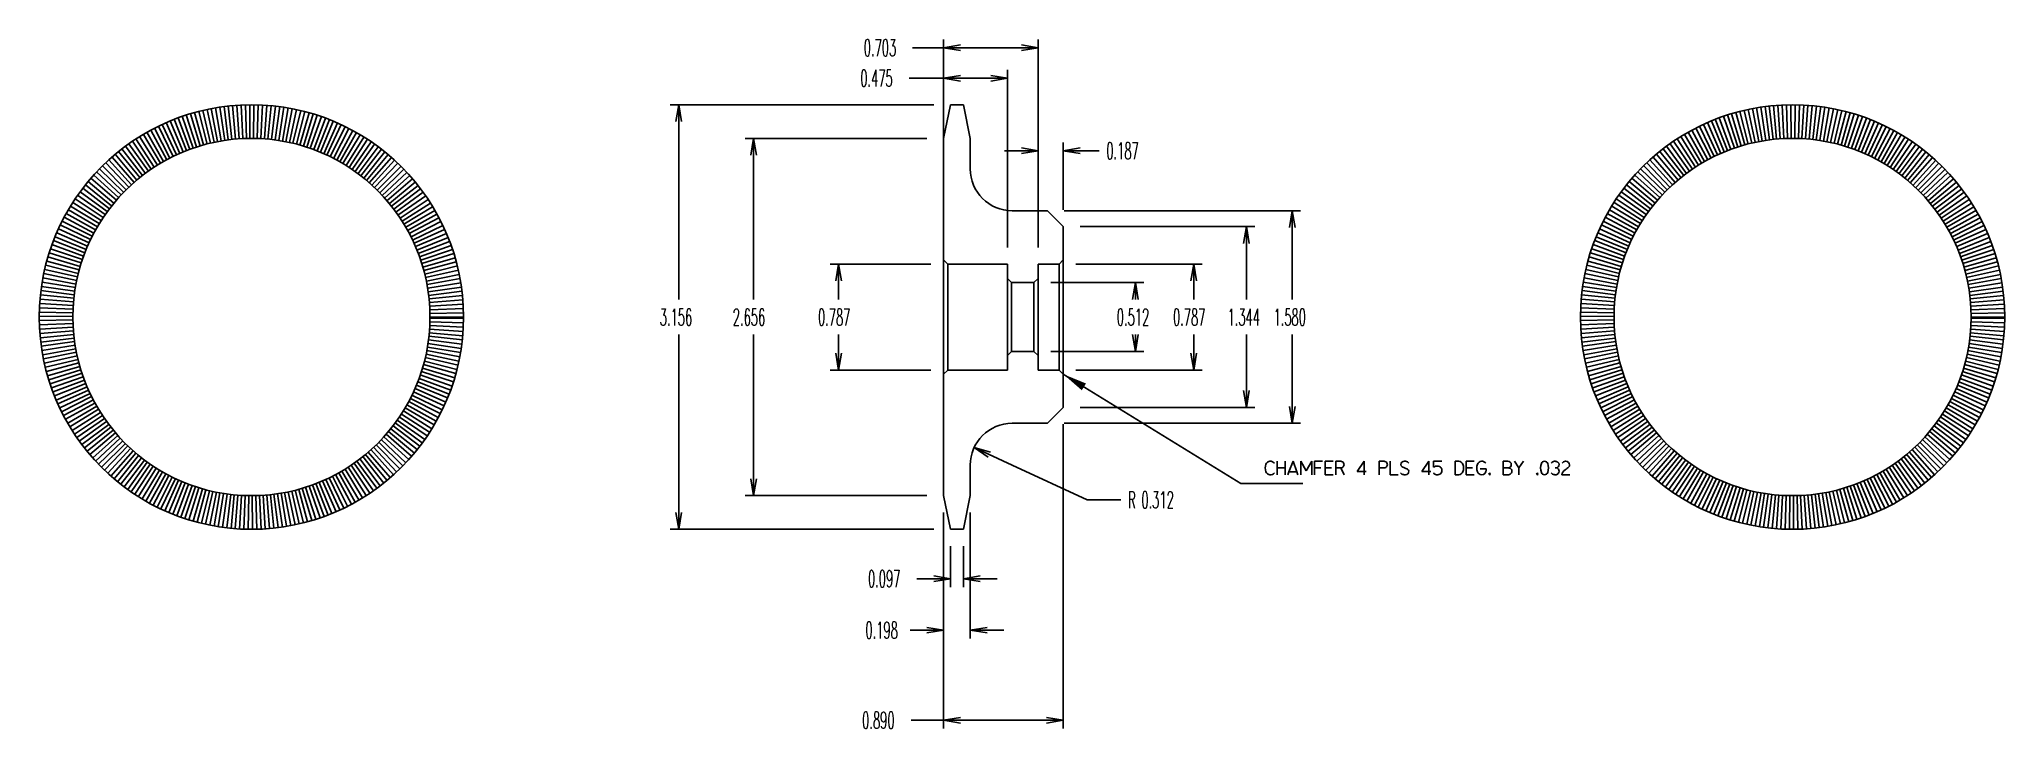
# Model space of a CAD drawing. Header units: inches. Extents: x -6.7 to 7.9, y -3.1 to 2.1.
import ezdxf

# ---------------------------------------------------------------- set-up
doc = ezdxf.new("R2010")
doc.units = ezdxf.units.IN
doc.header["$MEASUREMENT"] = 0
doc.linetypes.add('Continuous2', pattern=[0])
doc.layers.add('Unnamed Level 1', color=1, linetype='Continuous')
doc.styles.add('MCStick_A0.500000_S0.000000', font='Simplex', dxfattribs={"width": 0.5})
doc.dimstyles.get("Standard").update_dxf_attribs({"dimtxt": 0.18, "dimasz": 0.18, "dimexe": 0.18, "dimexo": 0.0625, "dimgap": 0.09, "dimtad": 0, "dimtih": 1, "dimtoh": 1, "dimdec": 4, "dimzin": 0, "dimdsep": 46, "dimtxsty": 'Standard', "dimcen": 0.09, "dimadec": 0, "dimazin": 0, "dimtfac": 1, "dimtdec": 4, "dimtofl": 0, "dimtmove": 0, "dimatfit": 3, "dimfxl": 1, "dimtolj": 1, "dimtzin": 0, "dimarcsym": 0})

msp = doc.modelspace()

# ---------------------------------------------------------------- linework, layer by layer
at = {"layer": 'Unnamed Level 1', "color": 3, "linetype": 'Continuous2', "lineweight": -3}
for p, q in [((0, 2.064), (0, 1.453)), ((0.703, 2.064), (0.703, 0.518)), ((0.019, 2.002), (-0.231, 2.002)), ((0.125, 2.023), (0, 2.002)), ((0.125, 2.023), (0, 2.002)), ((0.125, 2.023), (0, 2.002)), ((0.125, 2.023), (0, 2.002)), ((0.125, 1.981), (0, 2.002)), ((0.351, 2.002), (0, 2.002)), ((0.125, 1.981), (0, 2.002)), ((0.125, 1.981), (0, 2.002)), ((0.125, 1.981), (0, 2.002)), ((0.351, 2.002), (0.019, 2.002)), ((0.351, 2.002), (0.703, 2.002)), ((0.578, 2.023), (0.703, 2.002)), ((0.578, 2.023), (0.703, 2.002)), ((0.578, 2.023), (0.703, 2.002)), ((0.578, 2.023), (0.703, 2.002)), ((0.578, 1.981), (0.703, 2.002)), ((0.578, 1.981), (0.703, 2.002)), ((0.578, 1.981), (0.703, 2.002)), ((0.578, 1.981), (0.703, 2.002)), ((-0.007, 1.775), (-0.257, 1.775)), ((0.238, 1.775), (-0.007, 1.775)), ((0, 1.838), (0, 0.55)), ((0.125, 1.796), (0, 1.775)), ((0.125, 1.796), (0, 1.775)), ((0.125, 1.796), (0, 1.775)), ((0.125, 1.796), (0, 1.775)), ((0.125, 1.754), (0, 1.775)), ((0.238, 1.775), (0, 1.775)), ((0.125, 1.754), (0, 1.775)), ((0.125, 1.754), (0, 1.775)), ((0.125, 1.754), (0, 1.775)), ((0.238, 1.775), (0.475, 1.775)), ((0.35, 1.796), (0.475, 1.775)), ((0.35, 1.796), (0.475, 1.775)), ((0.35, 1.796), (0.475, 1.775)), ((0.35, 1.796), (0.475, 1.775)), ((0.35, 1.754), (0.475, 1.775)), ((0.35, 1.754), (0.475, 1.775)), ((0.35, 1.754), (0.475, 1.775)), ((0.35, 1.754), (0.475, 1.775)), ((0.475, 1.838), (0.475, 0.518)), ((-5.724, 1.47), (-5.633, 1.237)), ((-5.694, 1.481), (-5.608, 1.246)), ((-5.664, 1.492), (-5.582, 1.255)), ((-5.634, 1.502), (-5.557, 1.264)), ((-5.603, 1.511), (-5.531, 1.272)), ((-5.572, 1.52), (-5.505, 1.279)), ((-5.541, 1.528), (-5.479, 1.286)), ((-5.51, 1.536), (-5.453, 1.293)), ((-5.479, 1.543), (-5.427, 1.299)), ((-5.448, 1.549), (-5.401, 1.304)), ((-5.417, 1.555), (-5.374, 1.309)), ((-5.385, 1.56), (-5.348, 1.313)), ((-5.353, 1.565), (-5.321, 1.317)), ((-5.322, 1.569), (-5.294, 1.32)), ((-5.29, 1.572), (-5.268, 1.323)), ((-5.258, 1.574), (-5.241, 1.325)), ((-5.226, 1.576), (-5.214, 1.326)), ((-5.194, 1.577), (-5.187, 1.327)), ((-5.162, 1.578), (-5.16, 1.328)), ((-5.13, 1.578), (-5.133, 1.328)), ((-5.098, 1.577), (-5.106, 1.327)), ((-5.066, 1.576), (-5.08, 1.326)), ((-5.035, 1.574), (-5.053, 1.325)), ((-5.003, 1.571), (-5.026, 1.322)), ((-4.971, 1.568), (-4.999, 1.32)), ((-4.939, 1.564), (-4.972, 1.316)), ((-4.908, 1.559), (-4.946, 1.312)), ((-4.876, 1.554), (-4.919, 1.308)), ((-4.845, 1.548), (-4.893, 1.303)), ((-4.813, 1.542), (-4.867, 1.298)), ((-4.782, 1.535), (-4.84, 1.292)), ((-4.751, 1.527), (-4.814, 1.285)), ((-4.72, 1.519), (-4.788, 1.278)), ((-4.69, 1.51), (-4.763, 1.271)), ((-4.659, 1.5), (-4.737, 1.262)), ((-4.629, 1.49), (-4.711, 1.254)), ((-4.599, 1.479), (-4.686, 1.245)), ((-4.569, 1.468), (-4.661, 1.235)), ((-2.034, 1.578), (-0.074, 1.578)), ((-1.992, 1.453), (-1.971, 1.578)), ((-1.992, 1.453), (-1.971, 1.578)), ((-1.992, 1.453), (-1.971, 1.578)), ((-1.992, 1.453), (-1.971, 1.578)), ((-1.951, 1.453), (-1.971, 1.578)), ((-1.951, 1.453), (-1.971, 1.578)), ((-1.971, 0.131), (-1.971, 1.578)), ((-1.951, 1.453), (-1.971, 1.578)), ((-1.951, 1.453), (-1.971, 1.578)), ((0.051, 1.578), (0, 1.328)), ((0.148, 1.578), (0.051, 1.578)), ((0.148, 1.578), (0.198, 1.328)), ((5.74, 1.47), (5.831, 1.237)), ((5.77, 1.481), (5.856, 1.246)), ((5.8, 1.492), (5.882, 1.255)), ((5.83, 1.502), (5.907, 1.264)), ((5.861, 1.511), (5.933, 1.272)), ((5.892, 1.52), (5.959, 1.279)), ((5.923, 1.528), (5.985, 1.286)), ((5.954, 1.536), (6.011, 1.293)), ((5.985, 1.543), (6.037, 1.299)), ((6.016, 1.549), (6.063, 1.304)), ((6.047, 1.555), (6.09, 1.309)), ((6.079, 1.56), (6.116, 1.313)), ((6.111, 1.565), (6.143, 1.317)), ((6.142, 1.569), (6.17, 1.32)), ((6.174, 1.572), (6.196, 1.323)), ((6.206, 1.574), (6.223, 1.325)), ((6.238, 1.576), (6.25, 1.326)), ((6.27, 1.577), (6.277, 1.327)), ((6.302, 1.578), (6.304, 1.328)), ((6.334, 1.578), (6.331, 1.328)), ((6.366, 1.577), (6.358, 1.327)), ((6.398, 1.576), (6.384, 1.326)), ((6.429, 1.574), (6.411, 1.325)), ((6.461, 1.571), (6.438, 1.322)), ((6.493, 1.568), (6.465, 1.32)), ((6.525, 1.564), (6.491, 1.316)), ((6.556, 1.559), (6.518, 1.312)), ((6.588, 1.554), (6.545, 1.308)), ((6.619, 1.548), (6.571, 1.303)), ((6.651, 1.542), (6.597, 1.298)), ((6.682, 1.535), (6.624, 1.292)), ((6.713, 1.527), (6.65, 1.285)), ((6.744, 1.519), (6.676, 1.278)), ((6.774, 1.51), (6.701, 1.271)), ((6.805, 1.5), (6.727, 1.262)), ((6.835, 1.49), (6.753, 1.254)), ((6.865, 1.479), (6.778, 1.245)), ((6.895, 1.468), (6.803, 1.235)), ((-6.008, 1.324), (-5.872, 1.114)), ((-5.981, 1.341), (-5.849, 1.129)), ((-5.953, 1.358), (-5.826, 1.143)), ((-5.926, 1.374), (-5.803, 1.156)), ((-5.898, 1.389), (-5.779, 1.169)), ((-5.869, 1.404), (-5.755, 1.182)), ((-5.841, 1.418), (-5.731, 1.194)), ((-5.812, 1.432), (-5.707, 1.205)), ((-5.783, 1.445), (-5.682, 1.216)), ((-5.753, 1.458), (-5.658, 1.227)), ((-4.54, 1.456), (-4.636, 1.225)), ((-4.51, 1.443), (-4.611, 1.214)), ((-4.481, 1.43), (-4.587, 1.203)), ((-4.452, 1.416), (-4.563, 1.192)), ((-4.424, 1.401), (-4.539, 1.179)), ((-4.396, 1.387), (-4.515, 1.167)), ((-4.368, 1.371), (-4.491, 1.154)), ((-4.34, 1.355), (-4.468, 1.14)), ((-4.313, 1.338), (-4.445, 1.126)), ((-4.286, 1.321), (-4.423, 1.112)), ((-1.476, 1.328), (-0.125, 1.328)), ((-1.434, 1.203), (-1.414, 1.328)), ((-1.434, 1.203), (-1.414, 1.328)), ((-1.434, 1.203), (-1.414, 1.328)), ((-1.434, 1.203), (-1.414, 1.328)), ((-1.393, 1.203), (-1.414, 1.328)), ((-1.393, 1.203), (-1.414, 1.328)), ((-1.414, 0.131), (-1.414, 1.328)), ((-1.393, 1.203), (-1.414, 1.328)), ((-1.393, 1.203), (-1.414, 1.328)), ((0, 0.425), (0, 1.328)), ((0.198, 1.102), (0.198, 1.328)), ((5.456, 1.324), (5.592, 1.114)), ((5.483, 1.341), (5.615, 1.129)), ((5.511, 1.358), (5.638, 1.143)), ((5.538, 1.374), (5.661, 1.156)), ((5.566, 1.389), (5.685, 1.169)), ((5.595, 1.404), (5.709, 1.182)), ((5.623, 1.418), (5.733, 1.194)), ((5.652, 1.432), (5.757, 1.205)), ((5.681, 1.445), (5.782, 1.216)), ((5.711, 1.458), (5.806, 1.227)), ((6.924, 1.456), (6.828, 1.225)), ((6.954, 1.443), (6.853, 1.214)), ((6.983, 1.43), (6.877, 1.203)), ((7.012, 1.416), (6.901, 1.192)), ((7.04, 1.401), (6.925, 1.179)), ((7.068, 1.387), (6.949, 1.167)), ((7.096, 1.371), (6.973, 1.154)), ((7.124, 1.355), (6.996, 1.14)), ((7.151, 1.338), (7.019, 1.126)), ((7.178, 1.321), (7.041, 1.112)), ((-6.186, 1.189), (-6.022, 1.001)), ((-6.162, 1.21), (-6.001, 1.018)), ((-6.137, 1.23), (-5.98, 1.036)), ((-6.112, 1.25), (-5.959, 1.052)), ((-6.086, 1.269), (-5.938, 1.068)), ((-6.06, 1.288), (-5.916, 1.084)), ((-6.034, 1.306), (-5.894, 1.099)), ((-4.259, 1.303), (-4.4, 1.097)), ((-4.233, 1.285), (-4.378, 1.081)), ((-4.207, 1.266), (-4.356, 1.066)), ((-4.182, 1.247), (-4.335, 1.049)), ((-4.157, 1.227), (-4.314, 1.033)), ((-4.132, 1.207), (-4.293, 1.016)), ((-4.108, 1.186), (-4.273, 0.998)), ((0.453, 1.236), (0.703, 1.236)), ((0.578, 1.257), (0.703, 1.236)), ((0.578, 1.257), (0.703, 1.236)), ((0.578, 1.257), (0.703, 1.236)), ((0.578, 1.257), (0.703, 1.236)), ((0.578, 1.215), (0.703, 1.236)), ((0.578, 1.215), (0.703, 1.236)), ((0.578, 1.215), (0.703, 1.236)), ((0.578, 1.215), (0.703, 1.236)), ((0.703, 1.298), (0.703, 0.518)), ((0.89, 1.298), (0.89, 0.797)), ((1.015, 1.257), (0.89, 1.236)), ((1.015, 1.257), (0.89, 1.236)), ((1.015, 1.257), (0.89, 1.236)), ((1.015, 1.257), (0.89, 1.236)), ((1.015, 1.215), (0.89, 1.236)), ((1.015, 1.215), (0.89, 1.236)), ((0.906, 1.236), (0.89, 1.236)), ((1.015, 1.215), (0.89, 1.236)), ((1.015, 1.215), (0.89, 1.236)), ((0.906, 1.236), (1.156, 1.236)), ((5.278, 1.189), (5.442, 1.001)), ((5.302, 1.21), (5.463, 1.018)), ((5.327, 1.23), (5.484, 1.036)), ((5.352, 1.25), (5.505, 1.052)), ((5.378, 1.269), (5.526, 1.068)), ((5.404, 1.288), (5.548, 1.084)), ((5.43, 1.306), (5.57, 1.099)), ((7.205, 1.303), (7.064, 1.097)), ((7.231, 1.285), (7.086, 1.081)), ((7.257, 1.266), (7.107, 1.066)), ((7.282, 1.247), (7.129, 1.049)), ((7.307, 1.227), (7.15, 1.033)), ((7.332, 1.207), (7.171, 1.016)), ((7.356, 1.186), (7.191, 0.998)), ((-6.344, 1.031), (-6.154, 0.868)), ((-6.322, 1.055), (-6.137, 0.888)), ((-6.301, 1.079), (-6.118, 0.908)), ((-6.279, 1.102), (-6.1, 0.927)), ((-6.256, 1.124), (-6.081, 0.946)), ((-6.233, 1.147), (-6.061, 0.965)), ((-6.21, 1.168), (-6.042, 0.983)), ((-4.084, 1.165), (-4.253, 0.98)), ((-4.061, 1.143), (-4.233, 0.962)), ((-4.038, 1.12), (-4.214, 0.943)), ((-4.015, 1.098), (-4.195, 0.924)), ((-3.993, 1.075), (-4.177, 0.904)), ((-3.972, 1.051), (-4.158, 0.884)), ((-3.951, 1.027), (-4.141, 0.864)), ((5.12, 1.031), (5.31, 0.868)), ((5.142, 1.055), (5.327, 0.888)), ((5.163, 1.079), (5.346, 0.908)), ((5.185, 1.102), (5.364, 0.927)), ((5.208, 1.124), (5.383, 0.946)), ((5.231, 1.147), (5.402, 0.965)), ((5.254, 1.168), (5.422, 0.983)), ((7.38, 1.165), (7.211, 0.98)), ((7.403, 1.143), (7.231, 0.962)), ((7.426, 1.12), (7.25, 0.943)), ((7.449, 1.098), (7.269, 0.924)), ((7.471, 1.075), (7.287, 0.904)), ((7.492, 1.051), (7.306, 0.884)), ((7.513, 1.027), (7.323, 0.864)), ((-6.46, 0.879), (-6.252, 0.74)), ((-6.442, 0.905), (-6.237, 0.762)), ((-6.423, 0.931), (-6.221, 0.784)), ((-6.404, 0.957), (-6.205, 0.805)), ((-6.384, 0.982), (-6.189, 0.826)), ((-6.364, 1.007), (-6.172, 0.847)), ((-3.93, 1.002), (-4.123, 0.844)), ((-3.91, 0.978), (-4.107, 0.823)), ((-3.891, 0.952), (-4.09, 0.801)), ((-3.872, 0.927), (-4.074, 0.78)), ((-3.853, 0.901), (-4.059, 0.758)), ((5.004, 0.879), (5.212, 0.74)), ((5.022, 0.905), (5.227, 0.762)), ((5.041, 0.931), (5.243, 0.784)), ((5.06, 0.957), (5.259, 0.805)), ((5.08, 0.982), (5.275, 0.826)), ((5.1, 1.007), (5.292, 0.847)), ((7.534, 1.002), (7.341, 0.844)), ((7.554, 0.978), (7.357, 0.823)), ((7.573, 0.952), (7.374, 0.801)), ((7.592, 0.927), (7.39, 0.78)), ((7.611, 0.901), (7.405, 0.758)), ((-6.542, 0.742), (-6.321, 0.624)), ((-6.526, 0.77), (-6.308, 0.648)), ((-6.511, 0.798), (-6.295, 0.671)), ((-6.494, 0.825), (-6.281, 0.694)), ((-6.477, 0.852), (-6.267, 0.717)), ((-3.835, 0.874), (-4.043, 0.736)), ((-3.818, 0.847), (-4.029, 0.713)), ((-3.801, 0.82), (-4.015, 0.69)), ((-3.785, 0.793), (-4.001, 0.667)), ((-3.769, 0.765), (-3.988, 0.644)), ((-3.754, 0.737), (-3.975, 0.62)), ((0.772, 0.79), (0.51, 0.79)), ((0.89, 0.672), (0.772, 0.79)), ((2.655, 0.79), (0.897, 0.79)), ((2.572, 0.665), (2.593, 0.79)), ((2.572, 0.665), (2.593, 0.79)), ((2.572, 0.665), (2.593, 0.79)), ((2.572, 0.665), (2.593, 0.79)), ((2.614, 0.665), (2.593, 0.79)), ((2.614, 0.665), (2.593, 0.79)), ((2.593, 0.131), (2.593, 0.79)), ((2.614, 0.665), (2.593, 0.79)), ((2.614, 0.665), (2.593, 0.79)), ((4.922, 0.742), (5.143, 0.624)), ((4.937, 0.77), (5.156, 0.648)), ((4.953, 0.798), (5.169, 0.671)), ((4.97, 0.825), (5.183, 0.694)), ((4.987, 0.852), (5.197, 0.717)), ((7.629, 0.874), (7.421, 0.736)), ((7.646, 0.847), (7.435, 0.713)), ((7.663, 0.82), (7.449, 0.69)), ((7.679, 0.793), (7.463, 0.667)), ((7.695, 0.765), (7.476, 0.644)), ((7.71, 0.737), (7.489, 0.62)), ((-6.61, 0.597), (-6.378, 0.503)), ((-6.597, 0.627), (-6.368, 0.527)), ((-6.584, 0.656), (-6.357, 0.552)), ((-6.571, 0.685), (-6.345, 0.576)), ((-6.557, 0.713), (-6.334, 0.6)), ((-3.739, 0.709), (-3.962, 0.596)), ((-3.725, 0.68), (-3.951, 0.572)), ((-3.712, 0.651), (-3.939, 0.548)), ((-3.699, 0.622), (-3.928, 0.523)), ((-3.686, 0.592), (-3.918, 0.498)), ((0.89, 0.425), (0.89, 0.672)), ((2.314, 0.672), (1.015, 0.672)), ((2.231, 0.547), (2.252, 0.672)), ((2.231, 0.547), (2.252, 0.672)), ((2.231, 0.547), (2.252, 0.672)), ((2.231, 0.547), (2.252, 0.672)), ((2.272, 0.547), (2.252, 0.672)), ((2.272, 0.547), (2.252, 0.672)), ((2.252, 0.131), (2.252, 0.672)), ((2.272, 0.547), (2.252, 0.672)), ((2.272, 0.547), (2.252, 0.672)), ((4.854, 0.597), (5.086, 0.503)), ((4.867, 0.627), (5.096, 0.527)), ((4.88, 0.656), (5.107, 0.552)), ((4.893, 0.685), (5.119, 0.576)), ((4.907, 0.713), (5.13, 0.6)), ((7.725, 0.709), (7.502, 0.596)), ((7.739, 0.68), (7.513, 0.572)), ((7.752, 0.651), (7.525, 0.548)), ((7.765, 0.622), (7.536, 0.523)), ((7.778, 0.592), (7.546, 0.498)), ((-6.663, 0.447), (-6.423, 0.376)), ((-6.653, 0.477), (-6.415, 0.402)), ((-6.643, 0.507), (-6.406, 0.427)), ((-6.633, 0.538), (-6.398, 0.452)), ((-6.621, 0.568), (-6.388, 0.478)), ((-3.675, 0.562), (-3.908, 0.473)), ((-3.664, 0.532), (-3.899, 0.448)), ((-3.653, 0.502), (-3.89, 0.423)), ((-3.643, 0.472), (-3.882, 0.397)), ((-3.634, 0.441), (-3.874, 0.371)), ((4.801, 0.447), (5.041, 0.376)), ((4.811, 0.477), (5.049, 0.402)), ((4.821, 0.507), (5.057, 0.427)), ((4.831, 0.538), (5.066, 0.452)), ((4.843, 0.568), (5.076, 0.478)), ((7.789, 0.562), (7.556, 0.473)), ((7.8, 0.532), (7.565, 0.448)), ((7.811, 0.502), (7.574, 0.423)), ((7.821, 0.472), (7.582, 0.397)), ((7.83, 0.441), (7.59, 0.371)), ((-6.694, 0.323), (-6.449, 0.272)), ((-6.687, 0.354), (-6.443, 0.298)), ((-6.679, 0.385), (-6.437, 0.324)), ((-6.671, 0.416), (-6.43, 0.35)), ((-3.625, 0.411), (-3.867, 0.346)), ((-3.617, 0.38), (-3.86, 0.319)), ((-3.61, 0.349), (-3.854, 0.293)), ((-3.603, 0.317), (-3.848, 0.267)), ((-0.843, 0.393), (-0.094, 0.393)), ((-0.802, 0.268), (-0.781, 0.393)), ((-0.802, 0.268), (-0.781, 0.393)), ((-0.802, 0.268), (-0.781, 0.393)), ((-0.802, 0.268), (-0.781, 0.393)), ((-0.76, 0.268), (-0.781, 0.393)), ((-0.76, 0.268), (-0.781, 0.393)), ((-0.781, 0.131), (-0.781, 0.393)), ((-0.76, 0.268), (-0.781, 0.393)), ((-0.76, 0.268), (-0.781, 0.393)), ((0.031, 0.393), (0, 0.425)), ((0, 0.425), (0, -0.425)), ((0.031, 0.393), (0.475, 0.393)), ((0.031, 0.393), (0.031, -0.394)), ((0.475, 0.287), (0.475, 0.393)), ((0.703, 0.287), (0.703, 0.393)), ((0.703, 0.393), (0.859, 0.393)), ((0.89, 0.425), (0.859, 0.393)), ((0.859, 0.393), (0.859, -0.394)), ((0.89, 0.425), (0.89, -0.425)), ((1.923, 0.393), (0.984, 0.393)), ((1.839, 0.268), (1.86, 0.393)), ((1.839, 0.268), (1.86, 0.393)), ((1.839, 0.268), (1.86, 0.393)), ((1.839, 0.268), (1.86, 0.393)), ((1.881, 0.268), (1.86, 0.393)), ((1.881, 0.268), (1.86, 0.393)), ((1.86, 0.131), (1.86, 0.393)), ((1.881, 0.268), (1.86, 0.393)), ((1.881, 0.268), (1.86, 0.393)), ((4.77, 0.323), (5.015, 0.272)), ((4.777, 0.354), (5.021, 0.298)), ((4.785, 0.385), (5.027, 0.324)), ((4.793, 0.416), (5.034, 0.35)), ((7.839, 0.411), (7.597, 0.346)), ((7.847, 0.38), (7.604, 0.319)), ((7.854, 0.349), (7.61, 0.293)), ((7.861, 0.317), (7.616, 0.267)), ((-6.718, 0.165), (-6.47, 0.139)), ((-6.715, 0.197), (-6.467, 0.166)), ((-6.71, 0.228), (-6.463, 0.192)), ((-6.705, 0.26), (-6.459, 0.219)), ((-6.7, 0.291), (-6.454, 0.245)), ((-3.597, 0.286), (-3.843, 0.241)), ((-3.592, 0.254), (-3.838, 0.214)), ((-3.587, 0.223), (-3.834, 0.188)), ((-3.583, 0.191), (-3.831, 0.161)), ((-3.579, 0.159), (-3.828, 0.134)), ((0.475, 0.287), (0.506, 0.256)), ((0.475, 0.287), (0.475, -0.287)), ((0.672, 0.256), (0.506, 0.256)), ((0.506, 0.256), (0.506, -0.256)), ((0.703, 0.287), (0.672, 0.256)), ((0.672, 0.256), (0.672, -0.256)), ((0.703, 0.287), (0.703, -0.287)), ((1.49, 0.256), (0.797, 0.256)), ((1.406, 0.131), (1.427, 0.256)), ((1.406, 0.131), (1.427, 0.256)), ((1.406, 0.131), (1.427, 0.256)), ((1.406, 0.131), (1.427, 0.256)), ((1.448, 0.131), (1.427, 0.256)), ((1.448, 0.131), (1.427, 0.256)), ((1.427, 0.131), (1.427, 0.256)), ((1.448, 0.131), (1.427, 0.256)), ((1.448, 0.131), (1.427, 0.256)), ((4.746, 0.165), (4.994, 0.139)), ((4.749, 0.197), (4.997, 0.166)), ((4.754, 0.228), (5.001, 0.192)), ((4.758, 0.26), (5.005, 0.219)), ((4.764, 0.291), (5.01, 0.245)), ((7.867, 0.286), (7.621, 0.241)), ((7.872, 0.254), (7.626, 0.214)), ((7.877, 0.223), (7.63, 0.188)), ((7.881, 0.191), (7.633, 0.161)), ((7.885, 0.159), (7.636, 0.134)), ((-6.727, 0.037), (-6.477, 0.032)), ((-6.727, 0.006), (-6.477, 0.005)), ((-6.725, 0.069), (-6.476, 0.058)), ((-6.724, 0.101), (-6.474, 0.085)), ((-6.721, 0.133), (-6.472, 0.112)), ((-3.576, 0.128), (-3.825, 0.107)), ((-3.574, 0.096), (-3.823, 0.081)), ((-3.572, 0.064), (-3.822, 0.054)), ((-3.571, 0.032), (-3.821, 0.027)), ((-3.571, 0), (-3.821, 0)), ((4.737, 0.037), (4.987, 0.032)), ((4.737, 0.006), (4.987, 0.005)), ((4.738, 0.069), (4.988, 0.058)), ((4.74, 0.101), (4.99, 0.085)), ((4.743, 0.133), (4.992, 0.112)), ((7.888, 0.128), (7.639, 0.107)), ((7.89, 0.096), (7.64, 0.081)), ((7.892, 0.064), (7.642, 0.054)), ((7.893, 0.032), (7.643, 0.027)), ((7.893, 0), (7.643, 0)), ((-6.727, -0.026), (-6.477, -0.022)), ((-6.726, -0.058), (-6.476, -0.049)), ((-6.724, -0.09), (-6.475, -0.076)), ((-6.722, -0.122), (-6.473, -0.103)), ((-6.719, -0.154), (-6.471, -0.13)), ((-3.58, -0.17), (-3.829, -0.143)), ((-3.577, -0.139), (-3.826, -0.117)), ((-3.575, -0.107), (-3.824, -0.09)), ((-3.573, -0.075), (-3.823, -0.063)), ((-3.572, -0.043), (-3.822, -0.036)), ((-3.571, -0.011), (-3.821, -0.009)), ((-1.971, -0.131), (-1.971, -1.578)), ((-1.414, -0.131), (-1.414, -1.328)), ((-0.781, -0.131), (-0.781, -0.394)), ((1.406, -0.131), (1.427, -0.256)), ((1.406, -0.131), (1.427, -0.256)), ((1.406, -0.131), (1.427, -0.256)), ((1.406, -0.131), (1.427, -0.256)), ((1.448, -0.131), (1.427, -0.256)), ((1.427, -0.131), (1.427, -0.256)), ((1.448, -0.131), (1.427, -0.256)), ((1.448, -0.131), (1.427, -0.256)), ((1.448, -0.131), (1.427, -0.256)), ((1.86, -0.131), (1.86, -0.394)), ((2.252, -0.131), (2.252, -0.672)), ((2.593, -0.131), (2.593, -0.79)), ((4.737, -0.026), (4.987, -0.022)), ((4.738, -0.058), (4.988, -0.049)), ((4.74, -0.09), (4.989, -0.076)), ((4.742, -0.122), (4.991, -0.103)), ((4.744, -0.154), (4.993, -0.13)), ((7.884, -0.17), (7.635, -0.143)), ((7.887, -0.139), (7.638, -0.117)), ((7.889, -0.107), (7.64, -0.09)), ((7.891, -0.075), (7.641, -0.063)), ((7.892, -0.043), (7.642, -0.036)), ((7.893, -0.011), (7.643, -0.009)), ((-6.716, -0.186), (-6.468, -0.156)), ((-6.712, -0.217), (-6.464, -0.183)), ((-6.707, -0.249), (-6.46, -0.21)), ((-6.702, -0.281), (-6.456, -0.236)), ((-6.696, -0.312), (-6.451, -0.262)), ((-6.689, -0.343), (-6.445, -0.289)), ((-3.606, -0.328), (-3.85, -0.276)), ((-3.599, -0.297), (-3.845, -0.25)), ((-3.593, -0.265), (-3.84, -0.223)), ((-3.588, -0.234), (-3.836, -0.197)), ((-3.584, -0.202), (-3.832, -0.17)), ((-0.802, -0.269), (-0.781, -0.394)), ((-0.802, -0.269), (-0.781, -0.394)), ((-0.802, -0.269), (-0.781, -0.394)), ((-0.802, -0.269), (-0.781, -0.394)), ((-0.76, -0.269), (-0.781, -0.394)), ((-0.76, -0.269), (-0.781, -0.394)), ((-0.76, -0.269), (-0.781, -0.394)), ((-0.76, -0.269), (-0.781, -0.394)), ((0.475, -0.287), (0.506, -0.256)), ((0.475, -0.287), (0.475, -0.394)), ((0.672, -0.256), (0.506, -0.256)), ((0.703, -0.287), (0.672, -0.256)), ((0.703, -0.287), (0.703, -0.394)), ((1.49, -0.256), (0.797, -0.256)), ((1.839, -0.269), (1.86, -0.394)), ((1.839, -0.269), (1.86, -0.394)), ((1.839, -0.269), (1.86, -0.394)), ((1.839, -0.269), (1.86, -0.394)), ((1.881, -0.269), (1.86, -0.394)), ((1.881, -0.269), (1.86, -0.394)), ((1.881, -0.269), (1.86, -0.394)), ((1.881, -0.269), (1.86, -0.394)), ((4.748, -0.186), (4.996, -0.156)), ((4.752, -0.217), (5, -0.183)), ((4.757, -0.249), (5.004, -0.21)), ((4.762, -0.281), (5.008, -0.236)), ((4.768, -0.312), (5.013, -0.262)), ((4.775, -0.343), (5.019, -0.289)), ((7.858, -0.328), (7.614, -0.276)), ((7.865, -0.297), (7.619, -0.25)), ((7.87, -0.265), (7.624, -0.223)), ((7.876, -0.234), (7.628, -0.197)), ((7.88, -0.202), (7.632, -0.17)), ((-6.682, -0.374), (-6.439, -0.315)), ((-6.674, -0.405), (-6.432, -0.341)), ((-6.666, -0.436), (-6.425, -0.367)), ((-6.656, -0.467), (-6.418, -0.393)), ((-6.647, -0.497), (-6.409, -0.418)), ((-3.657, -0.513), (-3.893, -0.431)), ((-3.647, -0.482), (-3.885, -0.406)), ((-3.637, -0.452), (-3.877, -0.38)), ((-3.628, -0.421), (-3.869, -0.354)), ((-3.62, -0.39), (-3.862, -0.328)), ((-3.612, -0.359), (-3.856, -0.302)), ((-0.843, -0.394), (-0.094, -0.394)), ((0.031, -0.394), (0, -0.425)), ((0, -0.425), (0, -1.328)), ((0.031, -0.394), (0.475, -0.394)), ((0.703, -0.394), (0.859, -0.394)), ((0.89, -0.425), (0.859, -0.394)), ((0.89, -0.425), (0.89, -0.672)), ((1.923, -0.394), (0.984, -0.394)), ((4.782, -0.374), (5.025, -0.315)), ((4.79, -0.405), (5.031, -0.341)), ((4.798, -0.436), (5.039, -0.367)), ((4.808, -0.467), (5.046, -0.393)), ((4.817, -0.497), (5.055, -0.418)), ((7.807, -0.513), (7.571, -0.431)), ((7.817, -0.482), (7.579, -0.406)), ((7.827, -0.452), (7.587, -0.38)), ((7.836, -0.421), (7.595, -0.354)), ((7.844, -0.39), (7.602, -0.328)), ((7.851, -0.359), (7.608, -0.302)), ((-6.636, -0.527), (-6.401, -0.444)), ((-6.625, -0.557), (-6.391, -0.469)), ((-6.614, -0.587), (-6.382, -0.494)), ((-6.602, -0.617), (-6.371, -0.519)), ((-6.589, -0.646), (-6.361, -0.544)), ((-6.575, -0.675), (-6.349, -0.568)), ((-3.73, -0.69), (-3.955, -0.58)), ((-3.716, -0.661), (-3.943, -0.556)), ((-3.703, -0.632), (-3.932, -0.532)), ((-3.691, -0.602), (-3.922, -0.507)), ((-3.679, -0.573), (-3.912, -0.482)), ((-3.667, -0.543), (-3.902, -0.457)), ((2.231, -0.547), (2.252, -0.672)), ((2.231, -0.547), (2.252, -0.672)), ((2.231, -0.547), (2.252, -0.672)), ((2.231, -0.547), (2.252, -0.672)), ((2.272, -0.547), (2.252, -0.672)), ((2.272, -0.547), (2.252, -0.672)), ((2.272, -0.547), (2.252, -0.672)), ((2.272, -0.547), (2.252, -0.672)), ((4.828, -0.527), (5.063, -0.444)), ((4.839, -0.557), (5.073, -0.469)), ((4.85, -0.587), (5.082, -0.494)), ((4.862, -0.617), (5.093, -0.519)), ((4.875, -0.646), (5.103, -0.544)), ((4.889, -0.675), (5.115, -0.568)), ((7.734, -0.69), (7.509, -0.58)), ((7.748, -0.661), (7.521, -0.556)), ((7.761, -0.632), (7.532, -0.532)), ((7.773, -0.602), (7.542, -0.507)), ((7.785, -0.573), (7.552, -0.482)), ((7.797, -0.543), (7.562, -0.457)), ((-6.561, -0.704), (-6.338, -0.592)), ((-6.547, -0.732), (-6.325, -0.616)), ((-6.532, -0.76), (-6.313, -0.64)), ((-6.516, -0.788), (-6.3, -0.663)), ((-6.5, -0.816), (-6.286, -0.686)), ((-6.483, -0.843), (-6.272, -0.709)), ((-3.824, -0.857), (-4.034, -0.721)), ((-3.807, -0.83), (-4.019, -0.698)), ((-3.79, -0.802), (-4.005, -0.675)), ((-3.774, -0.775), (-3.992, -0.652)), ((-3.759, -0.747), (-3.979, -0.628)), ((-3.744, -0.718), (-3.967, -0.605)), ((0.89, -0.672), (0.772, -0.79)), ((2.314, -0.672), (1.015, -0.672)), ((2.572, -0.665), (2.593, -0.79)), ((2.572, -0.665), (2.593, -0.79)), ((2.572, -0.665), (2.593, -0.79)), ((2.572, -0.665), (2.593, -0.79)), ((2.614, -0.665), (2.593, -0.79)), ((2.614, -0.665), (2.593, -0.79)), ((2.614, -0.665), (2.593, -0.79)), ((2.614, -0.665), (2.593, -0.79)), ((4.902, -0.704), (5.126, -0.592)), ((4.917, -0.732), (5.138, -0.616)), ((4.932, -0.76), (5.151, -0.64)), ((4.948, -0.788), (5.164, -0.663)), ((4.964, -0.816), (5.178, -0.686)), ((4.981, -0.843), (5.192, -0.709)), ((7.64, -0.857), (7.43, -0.721)), ((7.657, -0.83), (7.445, -0.698)), ((7.674, -0.802), (7.458, -0.675)), ((7.69, -0.775), (7.472, -0.652)), ((7.705, -0.747), (7.485, -0.628)), ((7.72, -0.718), (7.497, -0.605)), ((-6.466, -0.87), (-6.257, -0.732)), ((-6.448, -0.896), (-6.242, -0.754)), ((-6.43, -0.922), (-6.227, -0.776)), ((-6.411, -0.948), (-6.211, -0.798)), ((-6.391, -0.973), (-6.194, -0.819)), ((-6.371, -0.998), (-6.178, -0.84)), ((-6.351, -1.023), (-6.16, -0.861)), ((-3.958, -1.035), (-4.147, -0.871)), ((-3.937, -1.011), (-4.129, -0.851)), ((-3.917, -0.986), (-4.112, -0.83)), ((-3.897, -0.961), (-4.096, -0.809)), ((-3.878, -0.936), (-4.08, -0.787)), ((-3.86, -0.91), (-4.064, -0.766)), ((-3.841, -0.883), (-4.049, -0.743)), ((0.772, -0.79), (0.51, -0.79)), ((0.89, -3.06), (0.89, -0.797)), ((2.655, -0.79), (0.897, -0.79)), ((4.998, -0.87), (5.207, -0.732)), ((5.016, -0.896), (5.222, -0.754)), ((5.034, -0.922), (5.237, -0.776)), ((5.053, -0.948), (5.253, -0.798)), ((5.073, -0.973), (5.27, -0.819)), ((5.093, -0.998), (5.286, -0.84)), ((5.113, -1.023), (5.304, -0.861)), ((7.506, -1.035), (7.317, -0.871)), ((7.527, -1.011), (7.335, -0.851)), ((7.547, -0.986), (7.352, -0.83)), ((7.567, -0.961), (7.368, -0.809)), ((7.586, -0.936), (7.384, -0.787)), ((7.604, -0.91), (7.4, -0.766)), ((7.623, -0.883), (7.415, -0.743)), ((-6.33, -1.047), (-6.143, -0.881)), ((-6.308, -1.071), (-6.125, -0.901)), ((-6.286, -1.094), (-6.106, -0.921)), ((-6.264, -1.117), (-6.087, -0.94)), ((-6.241, -1.139), (-6.068, -0.958)), ((-6.218, -1.161), (-6.049, -0.977)), ((-6.194, -1.182), (-6.029, -0.995)), ((-6.17, -1.203), (-6.008, -1.013)), ((-4.141, -1.214), (-4.3, -1.021)), ((-4.116, -1.193), (-4.28, -1.004)), ((-4.092, -1.172), (-4.26, -0.986)), ((-4.069, -1.15), (-4.24, -0.968)), ((-4.046, -1.128), (-4.221, -0.949)), ((-4.023, -1.106), (-4.201, -0.93)), ((-4.001, -1.083), (-4.183, -0.911)), ((-3.979, -1.059), (-4.165, -0.891)), ((0.51, -1.102), (0.227, -0.971)), ((0.349, -1.005), (0.227, -0.971)), ((0.331, -1.043), (0.227, -0.971)), ((5.134, -1.047), (5.321, -0.881)), ((5.156, -1.071), (5.339, -0.901)), ((5.178, -1.094), (5.358, -0.921)), ((5.2, -1.117), (5.377, -0.94)), ((5.223, -1.139), (5.396, -0.958)), ((5.246, -1.161), (5.415, -0.977)), ((5.27, -1.182), (5.435, -0.995)), ((5.294, -1.203), (5.456, -1.013)), ((7.323, -1.214), (7.164, -1.021)), ((7.348, -1.193), (7.184, -1.004)), ((7.372, -1.172), (7.204, -0.986)), ((7.395, -1.15), (7.224, -0.968)), ((7.418, -1.128), (7.243, -0.949)), ((7.441, -1.106), (7.262, -0.93)), ((7.463, -1.083), (7.281, -0.911)), ((7.485, -1.059), (7.299, -0.891)), ((-6.146, -1.224), (-5.988, -1.03)), ((-6.121, -1.243), (-5.967, -1.046)), ((-6.095, -1.263), (-5.945, -1.063)), ((-6.069, -1.282), (-5.924, -1.079)), ((-6.043, -1.3), (-5.902, -1.094)), ((-6.017, -1.318), (-5.879, -1.109)), ((-5.99, -1.335), (-5.857, -1.124)), ((-5.963, -1.352), (-5.834, -1.138)), ((-5.935, -1.368), (-5.811, -1.151)), ((-5.907, -1.384), (-5.787, -1.165)), ((-4.377, -1.376), (-4.5, -1.158)), ((-4.35, -1.36), (-4.476, -1.145)), ((-4.322, -1.344), (-4.453, -1.131)), ((-4.295, -1.327), (-4.43, -1.117)), ((-4.268, -1.309), (-4.408, -1.102)), ((-4.242, -1.291), (-4.386, -1.087)), ((-4.216, -1.273), (-4.364, -1.071)), ((-4.191, -1.254), (-4.342, -1.055)), ((-4.165, -1.234), (-4.321, -1.038)), ((0.198, -1.102), (0.198, -1.328)), ((0.51, -1.102), (1.068, -1.359)), ((2.48, -1.072), (2.48, -1.122)), ((2.48, -1.122), (2.541, -1.122)), ((2.48, -1.172), (2.48, -1.122)), ((2.541, -1.072), (2.541, -1.122)), ((2.541, -1.172), (2.541, -1.122)), ((2.561, -1.172), (2.569, -1.151)), ((2.569, -1.151), (2.599, -1.072)), ((2.569, -1.151), (2.628, -1.151)), ((2.599, -1.072), (2.628, -1.151)), ((2.628, -1.151), (2.636, -1.172)), ((2.656, -1.172), (2.656, -1.072)), ((2.656, -1.072), (2.698, -1.143)), ((2.698, -1.143), (2.74, -1.072)), ((2.74, -1.172), (2.74, -1.072)), ((2.76, -1.072), (2.819, -1.072)), ((2.76, -1.072), (2.76, -1.122)), ((2.76, -1.122), (2.806, -1.122)), ((2.76, -1.172), (2.76, -1.122)), ((2.839, -1.072), (2.898, -1.072)), ((2.839, -1.072), (2.839, -1.122)), ((2.839, -1.122), (2.885, -1.122)), ((2.839, -1.172), (2.839, -1.122)), ((2.918, -1.072), (2.954, -1.072)), ((2.918, -1.072), (2.918, -1.122)), ((2.918, -1.122), (2.954, -1.122)), ((2.918, -1.172), (2.918, -1.122)), ((2.954, -1.122), (2.979, -1.172)), ((3.076, -1.149), (3.128, -1.072)), ((3.143, -1.149), (3.076, -1.149)), ((3.128, -1.172), (3.128, -1.072)), ((3.24, -1.072), (3.276, -1.072)), ((3.24, -1.072), (3.24, -1.122)), ((3.24, -1.122), (3.276, -1.122)), ((3.24, -1.172), (3.24, -1.122)), ((3.321, -1.072), (3.321, -1.172)), ((3.411, -1.114), (3.45, -1.131)), ((3.427, -1.072), (3.435, -1.072)), ((3.558, -1.149), (3.61, -1.072)), ((3.624, -1.149), (3.558, -1.149)), ((3.61, -1.172), (3.61, -1.072)), ((3.705, -1.072), (3.644, -1.072)), ((3.644, -1.072), (3.644, -1.117)), ((3.804, -1.072), (3.804, -1.172)), ((3.804, -1.072), (3.832, -1.072)), ((3.887, -1.072), (3.946, -1.072)), ((3.887, -1.072), (3.887, -1.122)), ((3.887, -1.122), (3.933, -1.122)), ((3.887, -1.172), (3.887, -1.122)), ((3.991, -1.128), (4.036, -1.128)), ((4.036, -1.128), (4.036, -1.138)), ((4.163, -1.072), (4.163, -1.122)), ((4.198, -1.072), (4.163, -1.072)), ((4.163, -1.172), (4.163, -1.122)), ((4.2, -1.122), (4.163, -1.122)), ((4.247, -1.072), (4.28, -1.122)), ((4.28, -1.122), (4.313, -1.072)), ((4.28, -1.122), (4.28, -1.172)), ((4.545, -1.072), (4.549, -1.072)), ((4.556, -1.122), (4.549, -1.122)), ((4.626, -1.072), (4.628, -1.072)), ((5.318, -1.224), (5.476, -1.03)), ((5.343, -1.243), (5.497, -1.046)), ((5.369, -1.263), (5.519, -1.063)), ((5.395, -1.282), (5.54, -1.079)), ((5.421, -1.3), (5.562, -1.094)), ((5.447, -1.318), (5.585, -1.109)), ((5.474, -1.335), (5.607, -1.124)), ((5.501, -1.352), (5.63, -1.138)), ((5.529, -1.368), (5.653, -1.151)), ((5.557, -1.384), (5.677, -1.165)), ((7.087, -1.376), (6.964, -1.158)), ((7.114, -1.36), (6.988, -1.145)), ((7.142, -1.344), (7.011, -1.131)), ((7.169, -1.327), (7.034, -1.117)), ((7.196, -1.309), (7.056, -1.102)), ((7.222, -1.291), (7.078, -1.087)), ((7.248, -1.273), (7.1, -1.071)), ((7.273, -1.254), (7.122, -1.055)), ((7.299, -1.234), (7.143, -1.038)), ((-5.879, -1.399), (-5.763, -1.177)), ((-5.851, -1.413), (-5.739, -1.19)), ((-5.822, -1.427), (-5.715, -1.201)), ((-5.793, -1.441), (-5.691, -1.212)), ((-5.764, -1.453), (-5.666, -1.223)), ((-5.734, -1.466), (-5.641, -1.233)), ((-5.704, -1.477), (-5.616, -1.243)), ((-5.674, -1.488), (-5.591, -1.252)), ((-5.644, -1.498), (-5.566, -1.261)), ((-5.614, -1.508), (-5.54, -1.269)), ((-5.583, -1.517), (-5.514, -1.277)), ((-5.552, -1.526), (-5.488, -1.284)), ((-5.521, -1.533), (-5.462, -1.291)), ((-5.49, -1.541), (-5.436, -1.297)), ((-5.459, -1.547), (-5.41, -1.302)), ((-5.427, -1.553), (-5.383, -1.307)), ((-5.396, -1.559), (-5.357, -1.312)), ((-5.364, -1.563), (-5.33, -1.316)), ((-4.919, -1.561), (-4.955, -1.314)), ((-4.887, -1.556), (-4.928, -1.31)), ((-4.855, -1.55), (-4.902, -1.305)), ((-4.824, -1.544), (-4.876, -1.3)), ((-4.793, -1.537), (-4.849, -1.294)), ((-4.762, -1.53), (-4.823, -1.287)), ((-4.731, -1.522), (-4.797, -1.281)), ((-4.7, -1.513), (-4.771, -1.273)), ((-4.67, -1.503), (-4.746, -1.265)), ((-4.639, -1.493), (-4.72, -1.257)), ((-4.609, -1.483), (-4.695, -1.248)), ((-4.579, -1.472), (-4.67, -1.238)), ((-4.55, -1.46), (-4.645, -1.229)), ((-4.52, -1.447), (-4.62, -1.218)), ((-4.491, -1.434), (-4.595, -1.207)), ((-4.462, -1.421), (-4.571, -1.196)), ((-4.434, -1.407), (-4.547, -1.184)), ((-4.405, -1.392), (-4.523, -1.171)), ((-1.434, -1.203), (-1.414, -1.328)), ((-1.434, -1.203), (-1.414, -1.328)), ((-1.434, -1.203), (-1.414, -1.328)), ((-1.434, -1.203), (-1.414, -1.328)), ((-1.393, -1.203), (-1.414, -1.328)), ((-1.393, -1.203), (-1.414, -1.328)), ((-1.393, -1.203), (-1.414, -1.328)), ((-1.393, -1.203), (-1.414, -1.328)), ((2.839, -1.172), (2.898, -1.172)), ((3.321, -1.172), (3.38, -1.172)), ((3.424, -1.172), (3.434, -1.172)), ((3.671, -1.172), (3.676, -1.172)), ((3.804, -1.172), (3.832, -1.172)), ((3.887, -1.172), (3.946, -1.172)), ((4.202, -1.172), (4.163, -1.172)), ((4.544, -1.172), (4.551, -1.172)), ((4.659, -1.172), (4.599, -1.172)), ((5.585, -1.399), (5.701, -1.177)), ((5.613, -1.413), (5.724, -1.19)), ((5.642, -1.427), (5.749, -1.201)), ((5.671, -1.441), (5.773, -1.212)), ((5.7, -1.453), (5.798, -1.223)), ((5.73, -1.466), (5.823, -1.233)), ((5.76, -1.477), (5.848, -1.243)), ((5.79, -1.488), (5.873, -1.252)), ((5.82, -1.498), (5.898, -1.261)), ((5.85, -1.508), (5.924, -1.269)), ((5.881, -1.517), (5.95, -1.277)), ((5.912, -1.526), (5.976, -1.284)), ((5.943, -1.533), (6.002, -1.291)), ((5.974, -1.541), (6.028, -1.297)), ((6.005, -1.547), (6.054, -1.302)), ((6.037, -1.553), (6.081, -1.307)), ((6.068, -1.559), (6.107, -1.312)), ((6.1, -1.563), (6.134, -1.316)), ((6.545, -1.561), (6.509, -1.314)), ((6.577, -1.556), (6.535, -1.31)), ((6.608, -1.55), (6.562, -1.305)), ((6.64, -1.544), (6.588, -1.3)), ((6.671, -1.537), (6.615, -1.294)), ((6.702, -1.53), (6.641, -1.287)), ((6.733, -1.522), (6.667, -1.281)), ((6.764, -1.513), (6.693, -1.273)), ((6.794, -1.503), (6.718, -1.265)), ((6.825, -1.493), (6.744, -1.257)), ((6.855, -1.483), (6.769, -1.248)), ((6.885, -1.472), (6.794, -1.238)), ((6.914, -1.46), (6.819, -1.229)), ((6.944, -1.447), (6.844, -1.218)), ((6.973, -1.434), (6.869, -1.207)), ((7.002, -1.421), (6.893, -1.196)), ((7.03, -1.407), (6.917, -1.184)), ((7.059, -1.392), (6.941, -1.171)), ((-5.333, -1.567), (-5.303, -1.319)), ((-5.301, -1.571), (-5.277, -1.322)), ((-5.269, -1.573), (-5.25, -1.324)), ((-5.237, -1.576), (-5.223, -1.326)), ((-5.205, -1.577), (-5.196, -1.327)), ((-5.173, -1.578), (-5.169, -1.328)), ((-5.141, -1.578), (-5.143, -1.328)), ((-5.109, -1.578), (-5.116, -1.328)), ((-5.077, -1.576), (-5.089, -1.327)), ((-5.046, -1.575), (-5.062, -1.325)), ((-5.014, -1.572), (-5.035, -1.323)), ((-4.982, -1.569), (-5.008, -1.321)), ((-4.95, -1.565), (-4.982, -1.317)), ((-1.992, -1.453), (-1.971, -1.578)), ((-1.992, -1.453), (-1.971, -1.578)), ((-1.992, -1.453), (-1.971, -1.578)), ((-1.992, -1.453), (-1.971, -1.578)), ((-1.951, -1.453), (-1.971, -1.578)), ((-1.951, -1.453), (-1.971, -1.578)), ((-1.951, -1.453), (-1.971, -1.578)), ((-1.951, -1.453), (-1.971, -1.578)), ((-1.476, -1.328), (-0.125, -1.328)), ((0.051, -1.578), (0, -1.328)), ((0, -2.39), (0, -1.453)), ((0, -3.06), (0, -1.453)), ((0.148, -1.578), (0.198, -1.328)), ((0.198, -2.39), (0.198, -1.453)), ((1.068, -1.359), (1.318, -1.359)), ((6.131, -1.567), (6.16, -1.319)), ((6.163, -1.571), (6.187, -1.322)), ((6.195, -1.573), (6.214, -1.324)), ((6.227, -1.576), (6.241, -1.326)), ((6.259, -1.577), (6.268, -1.327)), ((6.291, -1.578), (6.295, -1.328)), ((6.323, -1.578), (6.321, -1.328)), ((6.355, -1.578), (6.348, -1.328)), ((6.387, -1.576), (6.375, -1.327)), ((6.418, -1.575), (6.402, -1.325)), ((6.45, -1.572), (6.429, -1.323)), ((6.482, -1.569), (6.456, -1.321)), ((6.514, -1.565), (6.482, -1.317)), ((-2.034, -1.578), (-0.074, -1.578)), ((0.148, -1.578), (0.051, -1.578)), ((0.051, -2.008), (0.051, -1.703)), ((0.148, -2.008), (0.148, -1.703)), ((0.05, -1.946), (-0.2, -1.946)), ((-0.074, -1.925), (0.051, -1.946)), ((-0.074, -1.925), (0.051, -1.946)), ((-0.074, -1.925), (0.051, -1.946)), ((-0.074, -1.925), (0.051, -1.946)), ((-0.074, -1.966), (0.051, -1.946)), ((-0.074, -1.966), (0.051, -1.946)), ((-0.074, -1.966), (0.051, -1.946)), ((-0.074, -1.966), (0.051, -1.946)), ((0.05, -1.946), (0.051, -1.946)), ((0.273, -1.925), (0.148, -1.946)), ((0.273, -1.925), (0.148, -1.946)), ((0.273, -1.925), (0.148, -1.946)), ((0.273, -1.925), (0.148, -1.946)), ((0.273, -1.966), (0.148, -1.946)), ((0.273, -1.966), (0.148, -1.946)), ((0.398, -1.946), (0.148, -1.946)), ((0.273, -1.966), (0.148, -1.946)), ((0.273, -1.966), (0.148, -1.946)), ((0, -2.328), (-0.25, -2.328)), ((-0.125, -2.307), (0, -2.328)), ((-0.125, -2.307), (0, -2.328)), ((-0.125, -2.307), (0, -2.328)), ((-0.125, -2.307), (0, -2.328)), ((-0.125, -2.348), (0, -2.328)), ((-0.125, -2.348), (0, -2.328)), ((-0.125, -2.348), (0, -2.328)), ((-0.125, -2.348), (0, -2.328)), ((0, -2.328), (0, -2.328)), ((0.323, -2.307), (0.198, -2.328)), ((0.323, -2.307), (0.198, -2.328)), ((0.323, -2.307), (0.198, -2.328)), ((0.323, -2.307), (0.198, -2.328)), ((0.323, -2.348), (0.198, -2.328)), ((0.323, -2.348), (0.198, -2.328)), ((0.448, -2.328), (0.198, -2.328)), ((0.323, -2.348), (0.198, -2.328)), ((0.323, -2.348), (0.198, -2.328)), ((0.008, -2.998), (-0.242, -2.998)), ((0.125, -2.977), (0, -2.998)), ((0.125, -2.977), (0, -2.998)), ((0.125, -2.977), (0, -2.998)), ((0.125, -2.977), (0, -2.998)), ((0.125, -3.018), (0, -2.998)), ((0.445, -2.998), (0, -2.998)), ((0.125, -3.018), (0, -2.998)), ((0.125, -3.018), (0, -2.998)), ((0.125, -3.018), (0, -2.998)), ((0.445, -2.998), (0.008, -2.998)), ((0.445, -2.998), (0.89, -2.998)), ((0.765, -2.977), (0.89, -2.998)), ((0.765, -2.977), (0.89, -2.998)), ((0.765, -2.977), (0.89, -2.998)), ((0.765, -2.977), (0.89, -2.998)), ((0.765, -3.018), (0.89, -2.998)), ((0.765, -3.018), (0.89, -2.998)), ((0.765, -3.018), (0.89, -2.998)), ((0.765, -3.018), (0.89, -2.998))]:
    msp.add_line(p, q, dxfattribs=at)
for centre, radius in [((-5.149, 0), 1.578), ((-5.149, 0), 1.578), ((6.315, 0), 1.578), ((-5.149, 0), 1.328), ((-5.149, 0), 1.328), ((6.315, 0), 1.328)]:
    msp.add_circle(centre, radius, dxfattribs=at)
for centre, radius, start, end in [((0.51, 1.102), 0.312, 180, 270), ((0.51, -1.102), 0.312, 90, 180), ((2.481, -1.122), 0.0891, 161.2941, 198.7059), ((2.431, -1.109), 0.0368, 35.68, 155.6132), ((2.431, -1.136), 0.0368, 204.3868, 324.32), ((2.954, -1.097), 0.025, 269.9912, 90), ((3.276, -1.097), 0.025, 269.9912, 90), ((3.424, -1.143), 0.0288, 210.522, 269.4411), ((3.427, -1.098), 0.0263, 89.2985, 177.3507), ((3.422, -1.095), 0.0215, 185.1823, 239.3448), ((3.435, -1.146), 0.0263, 269.4411, 357.3507), ((3.435, -1.101), 0.0288, 30.522, 89.2985), ((3.439, -1.149), 0.0215, 5.1822, 59.3448), ((3.671, -1.154), 0.0462, 87.8471, 125.5576), ((3.671, -1.141), 0.0318, 213.4333, 228.8141), ((3.671, -1.141), 0.0318, 228.8141, 270.016), ((3.673, -1.146), 0.0378, 63.4349, 90), ((3.676, -1.141), 0.0314, 270.016, 330.2552), ((3.676, -1.139), 0.0303, 33.6901, 63.4349), ((3.674, -1.14), 0.0326, 330.2551, 33.6901), ((3.829, -1.109), 0.0368, 24.3868, 84.6174), ((3.829, -1.136), 0.0368, 275.3825, 335.6132), ((3.778, -1.122), 0.0891, 341.2941, 18.7059), ((4.055, -1.122), 0.0891, 161.2941, 198.7059), ((4.004, -1.109), 0.0368, 35.68, 155.6132), ((4.003, -1.138), 0.0349, 201.5644, 268.7744), ((4.001, -1.138), 0.0349, 271.2256, 359.2735), ((4.061, -1.167), 0.005, 0, 180), ((4.061, -1.167), 0.005, 180, 0), ((4.198, -1.097), 0.025, 275.7176, 90), ((4.202, -1.147), 0.025, 270, 93.9129), ((4.416, -1.167), 0.005, 0, 180), ((4.416, -1.167), 0.005, 180, 0), ((4.539, -1.122), 0.0986, 160.019, 199.981), ((4.47, -1.097), 0.0248, 19.594, 160.406), ((4.47, -1.148), 0.0248, 199.594, 340.406), ((4.401, -1.122), 0.0986, 340.019, 19.981), ((4.544, -1.143), 0.0288, 210.2932, 270.0001), ((4.545, -1.101), 0.0288, 89.9999, 149.7068), ((4.549, -1.104), 0.0315, 48.8141, 89.9999), ((4.551, -1.141), 0.0315, 270.0001, 311.1859), ((4.553, -1.097), 0.0252, 279.0881, 0), ((4.554, -1.147), 0.0252, 0, 84.185), ((4.555, -1.097), 0.0229, 0, 48.8141), ((4.556, -1.147), 0.0229, 311.1859, 0), ((4.647, -1.179), 0.0482, 118.7445, 172.045), ((4.626, -1.101), 0.0286, 90, 150), ((4.495, -0.937), 0.237, 302.8689, 310.6146), ((4.628, -1.101), 0.0286, 2.576, 90), ((4.628, -1.098), 0.0286, 317.7751, 357.4242)]:
    msp.add_arc(centre, radius, start, end, dxfattribs=at)

# ---------------------------------------------------------------- texts
at = {"layer": 'Unnamed Level 1', "color": 3, "linetype": 'Continuous2', "lineweight": -3, "style": 'MCStick_A0.500000_S0.000000', "width": 0.5}
for s, p in [('0.703', (-0.594, 1.939)), ('0.475', (-0.62, 1.713)), ('0.187', (1.21, 1.173)), ('3.156', (-2.111, -0.063)), ('2.656', (-1.568, -0.063)), ('0.787', (-0.935, -0.063)), ('0.512', (1.288, -0.063)), ('0.787', (1.706, -0.063)), ('1.344', (2.112, -0.063)), ('1.580', (2.454, -0.063)), ('R 0.312', (1.372, -1.422)), ('0.097', (-0.563, -2.008)), ('0.198', (-0.582, -2.39)), ('0.890', (-0.606, -3.06))]:
    msp.add_text(s, height=0.125, dxfattribs=at).set_placement(p)

# ---------------------------------------------------------------- leaders
at = {"layer": 'Unnamed Level 1', "color": 3, "linetype": 'Continuous2', "lineweight": -3}
msp.add_leader([(0.89, -0.425), (2.212, -1.238), (2.673, -1.238)], dimstyle='Standard', dxfattribs=at)

doc.saveas('drawing.dxf')
